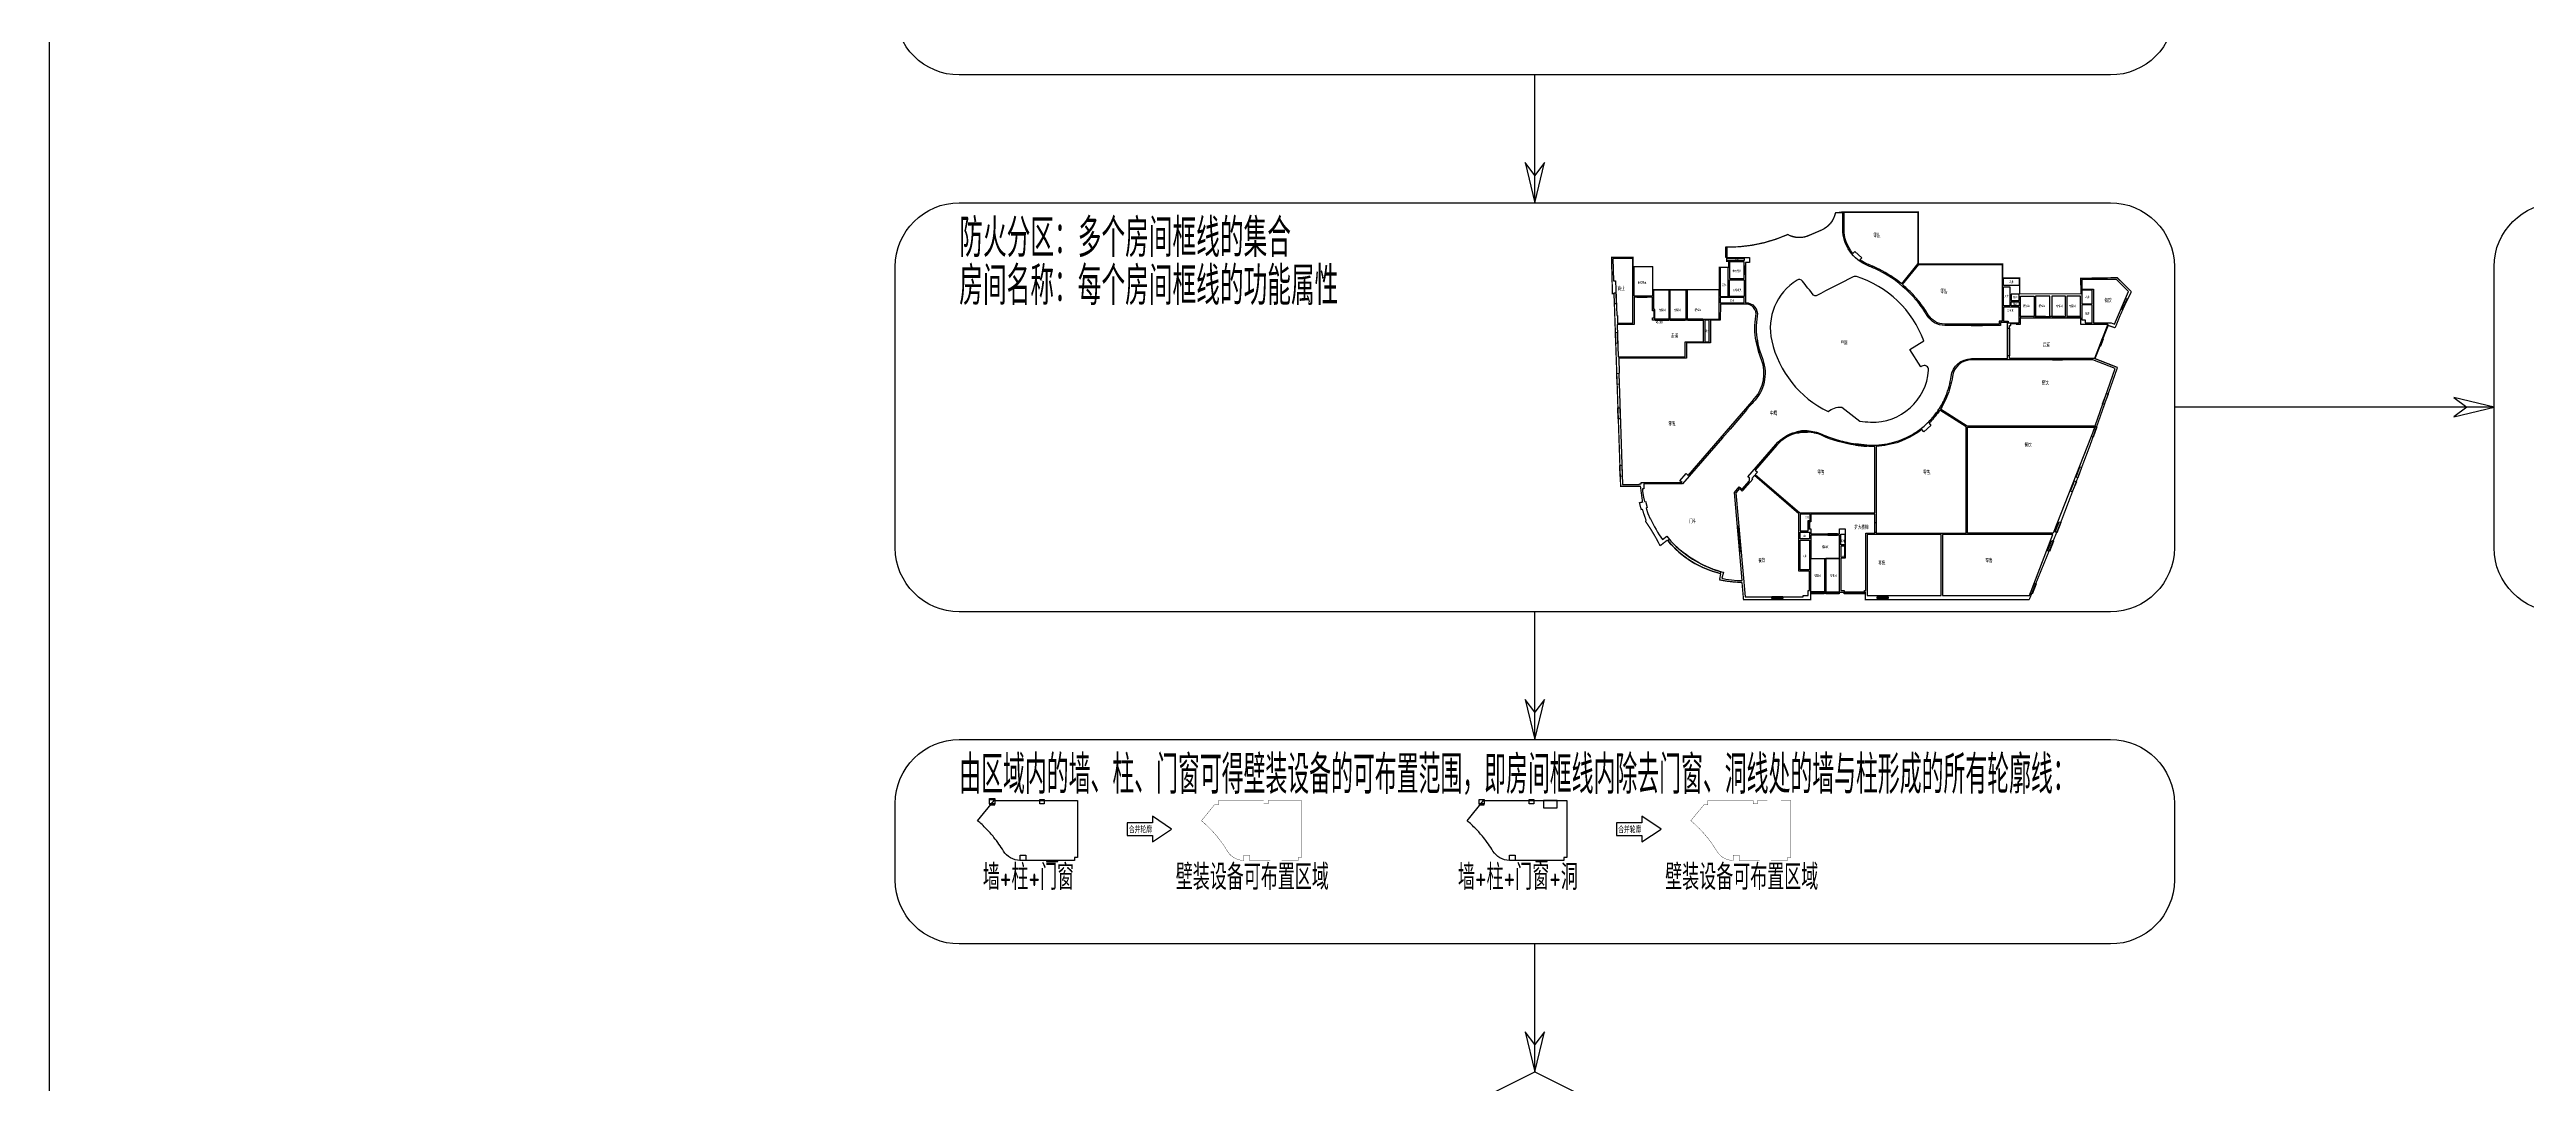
# Model space of a CAD drawing. Header units: millimetres. Extents: x 0 to 4164250, y 0 to 1261500.
# Drawn here: x 1933500 to 2320809, y 684164 to 845987 of the extents above; entities that cross this region are included whole.
import ezdxf
from ezdxf.enums import TextEntityAlignment as Align

# ---------------------------------------------------------------- set-up
doc = ezdxf.new("R2010")
doc.units = ezdxf.units.MM
doc.header["$LTSCALE"] = 1000
doc.linetypes.add('DASH', pattern=[0.35, 0.25, -0.1])
doc.layers.add('AD-AREA-DIVD', color=1, linetype='Continuous', true_color=0xff0000)
for name, color, linetype in [('AD-AREA-OUTL', 31, 'Continuous'), ('AD-NAME-ROOM', 9, 'Continuous'), ('AE-HOLE', 201, 'Continuous'), ('C-SHET-SHET', 144, 'Continuous'), ('E-UNIV-DIAG', 2, 'Continuous'), ('E-UNIV-NOTE', 6, 'Continuous'), ('可布置区域（壁装）', 5, 'Continuous'), ('房间框线', 30, 'Continuous'), ('柱子', 7, 'Continuous'), ('门窗框线', 114, 'Continuous')]:
    doc.layers.add(name, color=color, linetype=linetype)
doc.styles.add('TH-STYLE3', font='tssdeng.shx', dxfattribs={"width": 0.65, "bigfont": 'tssdchn.shx'})

msp = doc.modelspace()

# ---------------------------------------------------------------- linework, layer by layer
at = {"layer": 'AD-AREA-DIVD', "linetype": 'DASH', "ltscale": 2, "const_width": 200}
msp.add_lwpolyline([(2259026.2, 808081.55, 0.027793692), (2256496.54, 802442.75), (2255408.84, 802800.9), (2253344.05, 797607.79), (2256858.26, 796227.83, -0.018497551), (2243059.6, 759904.6), (2217451.37, 759904.61), (2217451.37, 761054.61), (2208901.37, 761054.61), (2208901.37, 759904.61), (2198379.14, 759904.61), (2198145.14, 762583.81, -0.047494855), (2194635.51, 762982.59), (2194815.03, 763960.59, -0.166932705), (2186490.15, 769226.91), (2185342.76, 768319.69, 0.038836248), (2183028.36, 772188.58), (2183168.9, 772248.28, -0.01876645), (2182564.79, 774053.11), (2182381.47, 773998.55), (2182106.65, 775049.62), (2182594.01, 775164.6), (2182264.34, 777618.6), (2179166.4, 777604.61), (2178134.78, 807768.2), (2177884.93, 807759.65), (2177740.19, 813454.6), (2181099.69, 813454.61), (2181099.69, 812004.61), (2184149.69, 812004.61), (2184201.37, 808414.61), (2194601.37, 808414.61), (2194601.37, 811904.61), (2196051.37, 811904.61), (2196051.37, 812804.61), (2195749.69, 812804.61), (2195749.69, 815054.61, 0.108474649), (2205296.06, 817027.5, 0.232535743), (2208570.18, 816863.71), (2210570.18, 817725.76, 0.246120268), (2212741.72, 820404.61), (2213851.37, 820554.61), (2225701.37, 820554.61), (2225701.37, 812404.61), (2238901.37, 812404.61), (2238901.37, 810254.61), (2241551.37, 810254.61), (2241551.37, 807744.61), (2251151.37, 807744.61), (2251099.69, 810174.61), (2256821.14, 810274.61)], format="xyb", close=True, dxfattribs=at)
at = {"layer": 'AD-AREA-OUTL'}
for points in [[(2182799.55, 778004.61), (2182799.56, 777254.66), (2182562.77, 777254.66), (2182608.55, 776817.61), (2182740.29, 775935.84), (2182885.94, 775234.31), (2183079.73, 775280.3), (2183339.97, 774283.65), (2183147.88, 774227.65), (2183429.55, 773354.43), (2183760.77, 772510.56), (2183764.68, 772501.35), (2183856.72, 772540.45, 0.060061963), (2185739.12, 769277.44), (2186403.17, 769808.98), (2187037.1, 769042.88, 0.126743345), (2194374.61, 764374.31), (2194935.23, 764231.66), (2194940.72, 764230.38), (2194948.96, 764265.84), (2195241.18, 764197.97), (2195017.6, 763235.34), (2195621.78, 763112.93), (2196504.13, 762985.21), (2197413.05, 762906.76), (2198170.01, 762883.18), (2196957.94, 776670.78), (2197715.09, 777548.18), (2198169.34, 777156.19), (2199299.69, 778466.08), (2199299.69, 778936.49), (2199078.12, 779127.7), (2203431.92, 784172.97, -0.152021144), (2206559.68, 786121.32, -0.072967074), (2208348.86, 786318.37, -0.095966598), (2210646.44, 785786.88, 0.034470114), (2213218.56, 784848.67, 0.033817269), (2215894.36, 784269.27, 0.022939562), (2217685.41, 784090, 0.026827212), (2219099.03, 784077.26, 0.036888367), (2220886.44, 784289.83, 0.063254514), (2223887.08, 785279.06, 0.055680586), (2226212.16, 786723.97, 0.040683964), (2227704.61, 788110.47, 0.036628578), (2228819.05, 789523.99, 0.014108749), (2229204.97, 790131.13, 0.03662859), (2230011.74, 791740.21, 0.063674577), (2230848.58, 794831.69, -0.373636224), (2234019.95, 797604.61), (2239649.69, 797604.61), (2239649.69, 803254.61), (2238549.69, 803254.61), (2238549.69, 802804.61), (2229846.67, 802804.61, -0.263529203), (2227101.49, 804359.47, 0.034531757), (2225627.19, 806472.69, 0.024331231), (2224431.07, 807817.8, 0.081947128), (2219534.49, 811401.31, 0.024331231), (2217890.64, 812134.61, -0.307417986), (2213899.69, 817926.34), (2213899.69, 820404.61), (2212741.72, 820404.61, -0.246120268), (2210570.18, 817725.76), (2208570.18, 816863.71, -0.232535743), (2205296.06, 817027.5, -0.108464558), (2195749.69, 815054.61), (2195749.69, 813454.61), (2199299.69, 813454.61), (2199299.69, 812654.61), (2198699.69, 812654.61), (2198699.69, 806354.61, -0.471872406), (2200527.13, 804247.59, 0.086633803), (2200548.46, 800375.21, 0.033564408), (2200983.01, 798640.46, 0.008192837), (2201380.02, 797477.33, -0.290445672), (2199880.46, 790771.97, 0.036712269), (2198704.48, 789409.22), (2196275.1, 786594), (2195099.13, 785231.26), (2188862.93, 778004.61)], [(2225649.69, 812491.39), (2223064.96, 809338.8, 0.054873363), (2219616.07, 811584.17, 0.02394224), (2217972.21, 812317.48, -0.026927145), (2217262.66, 812639.09, -0.03976702), (2216587.75, 813061.18), (2216884.16, 813383.9), (2215779.41, 814398.56), (2215490.81, 814084.34, -0.175482196), (2214099.69, 817925.98), (2214099.69, 820504.61), (2225649.69, 820504.61)], [(2213731.81, 790014.11), (2216549.96, 787812.34, 0.02233398), (2218236.46, 787669.03, 0.405015708), (2227328.38, 795798, 0.630813976), (2226257.6, 796406.65, -0.025087001), (2226090.63, 796302.32), (2224394.89, 799016.07), (2226567.21, 800373.49, 0.234123038), (2216034.58, 810455, 0.196520459), (2215544.44, 810413.47, -0.000160731), (2209752.78, 807454.63, -0.358308477), (2209318.4, 807550, -0.000187057), (2207605.85, 809728.64, 0.381789356), (2206753.16, 809879.9, 0.320902462), (2202789.8, 800397.49, 0.227112064), (2211603.98, 789312.84, -0.193706044)], [(2225796.98, 812354.61), (2238849.69, 812354.61), (2238849.69, 803454.61), (2238349.69, 803454.61), (2238349.69, 803004.61), (2229846.49, 803004.61, -0.263559575), (2227273.58, 804462.59, 0.034911741), (2225776.82, 806605.75, 0.023703058), (2224580.7, 807950.85, 0.024950908), (2223217.18, 809212.65)], [(2198699.69, 806154.61), (2194774.99, 806154.61), (2194749.69, 803604.61), (2193199.69, 803604.61), (2193199.69, 800054.61), (2189449.69, 800054.61), (2189449.69, 797704.61), (2178879.2, 797704.61), (2178959.69, 795351.11), (2178860.23, 795347.71), (2179456.31, 777904.61), (2182113.29, 777904.66), (2182113.29, 778004.63), (2182399.69, 778004.63), (2182399.69, 778204.61), (2188771.35, 778204.61), (2188430.66, 778498.61), (2189410.64, 779634.23), (2189751.33, 779340.24), (2199729.04, 790902.63), (2200125.89, 791362.5, 0.275125234), (2201194.6, 797407.12, -0.015821003), (2200791.7, 798582.14, -0.026668966), (2200351.76, 800339, -0.093537814), (2200330.05, 804281.63, 0.472698839)], [(2229191.78, 789729.15), (2233328.74, 787104.61), (2253343.72, 787104.62), (2256481.75, 796053.37), (2253027.85, 797404.61), (2234039.94, 797404.61, 0.375528552), (2231046.03, 794804.34, -0.063674577), (2230195.94, 791663.88, -0.03662859), (2229376.05, 790028.65, -0.014094469)], [(2200209.52, 780132.66), (2200550.21, 779838.66), (2200225.26, 779462.11), (2207186.88, 773454.61), (2218899.69, 773454.61), (2218899.69, 783869.62, -0.021143232), (2217665.47, 783890.8, -0.020165528), (2215874.42, 784070.07, -0.070822888), (2210565.61, 785605.25, 0.097129433), (2208371, 786117.38, 0.072777057), (2206581.82, 785920.32, 0.15346618), (2203583.33, 784042.31)]]:
    msp.add_lwpolyline(points, format="xyb", close=True, dxfattribs=at)
for points in [[(2195749.69, 813354.61), (2198499.15, 813354.61), (2198499.15, 812954.61), (2195749.69, 812954.61)], [(2181099.69, 803154.61), (2181099.69, 813254.61), (2177947.14, 813254.61), (2178066.07, 809777.28), (2178365.9, 809787.53), (2178552.12, 804342.44), (2178652.06, 804345.86), (2178692.8, 803154.61)], [(2184149.69, 807404.61), (2181299.69, 807404.61), (2181299.69, 812004.61), (2184149.69, 812004.61)], [(2195999.69, 811854.61), (2194749.69, 811854.61), (2194749.69, 807354.61), (2195999.69, 807354.61)], [(2196199.69, 810154.61), (2198499.69, 810154.61), (2198499.69, 812754.61), (2196199.69, 812754.61)], [(2196199.69, 809954.61), (2198499.69, 809954.61), (2198499.69, 807354.61), (2196199.69, 807354.61)], [(2239049.69, 810204.61), (2241499.69, 810204.61), (2241499.69, 809054.61), (2239049.69, 809054.61)], [(2251299.69, 809974.61), (2251299.69, 808504.61), (2253099.69, 808504.61), (2253099.69, 803204.61), (2255857.41, 803204.61), (2256371.75, 802995.14), (2258568.35, 808103.14), (2256696.88, 809974.61)], [(2192149.69, 803604.61), (2184149.69, 803604.61), (2184149.69, 804004.61), (2184399.69, 804004.61), (2184399.69, 805104.61), (2184149.69, 805104.61), (2184149.69, 807204.61), (2181299.69, 807204.61), (2181299.69, 802954.61), (2178599.58, 802954.61), (2178772.3, 797904.61), (2189249.69, 797904.61), (2189249.69, 800254.61), (2192149.69, 800254.61)], [(2184349.69, 808394.61), (2186699.69, 808394.61), (2186699.69, 803804.61), (2184499.69, 803804.61), (2184499.69, 805304.61), (2184349.69, 805304.61)], [(2186899.69, 808394.61), (2189349.69, 808394.61), (2189349.69, 803804.61), (2186899.69, 803804.61)], [(2194549.69, 808394.61), (2189549.69, 808394.61), (2189549.69, 803804.61), (2194549.69, 803804.61)], [(2198499.69, 807154.61), (2194749.69, 807154.61), (2194749.69, 806354.61), (2198499.69, 806354.61)], [(2240049.69, 805854.61), (2239049.69, 805854.61), (2239049.69, 808854.61), (2240049.69, 808854.61)], [(2239049.69, 805654.61), (2239049.69, 803454.61), (2239749.69, 803454.61), (2239749.69, 803204.61), (2241499.69, 803204.61), (2241499.69, 805654.61)], [(2241499.69, 807704.61), (2240249.69, 807704.61), (2240249.69, 806704.61), (2241499.69, 806704.61)], [(2240249.69, 806504.61), (2241499.69, 806504.61), (2241499.69, 805854.61), (2240249.69, 805854.61)], [(2241699.69, 807374.61), (2243849.69, 807374.61), (2243849.69, 804214.61), (2241699.69, 804214.61)], [(2244049.69, 804204.61), (2246299.69, 804204.61), (2246299.69, 807374.61), (2244049.69, 807374.61)], [(2246599.69, 804194.61), (2248749.69, 804194.61), (2248749.69, 807364.61), (2246599.69, 807364.61)], [(2248949.69, 804194.61), (2251099.69, 804194.61), (2251099.69, 807364.61), (2248949.69, 807364.61)], [(2252899.71, 808304.62), (2251299.69, 808304.62), (2251299.69, 806204.61), (2252899.71, 806204.61)], [(2252899.69, 803204.61), (2252899.47, 806004.19), (2251299.69, 806004.61), (2251299.69, 803704.63), (2251799.71, 803704.61), (2251799.71, 803204.61)], [(2192999.69, 803604.61), (2192349.69, 803604.61), (2192349.69, 800254.61), (2192999.69, 800254.61)], [(2253267.19, 797604.61), (2239949.69, 797604.61), (2239949.69, 802804.61), (2240199.69, 802804.61), (2240199.69, 803104.61), (2240999.69, 803104.61), (2240999.68, 803004.61), (2241699.68, 803004.61), (2241699.69, 804004.61), (2251099.69, 804004.61), (2251099.69, 803004.61), (2255328.34, 803004.61)], [(2233399.69, 786904.61), (2253316.86, 786904.61), (2246804.7, 770304.61), (2233399.69, 770304.61)], [(2198642.6, 760354.61), (2207699.69, 760354.61), (2207699.69, 760554.61), (2208499.69, 760554.61), (2208499.69, 761304.61), (2208699.69, 761304.61), (2208699.69, 764354.61), (2207049.69, 764354.61), (2207049.69, 773308.82), (2200094.6, 779310.69), (2199700.89, 778854.46), (2199814.45, 778756.46), (2198190.09, 776874.11), (2197735.84, 777266.1), (2197164.57, 776604.1)], [(2207249.69, 770654.61), (2208499.69, 770654.61), (2208499.69, 772254.61), (2208799.69, 772254.61), (2208799.69, 773254.61), (2207249.69, 773254.61)], [(2218899.69, 770304.61), (2218899.69, 773254.61), (2208899.69, 773254.61), (2208899.69, 772054.61), (2208699.69, 772054.61), (2208699.7, 770954.63), (2208899.67, 770954.63), (2208899.69, 770204.61), (2213399.68, 770204.61), (2213399.69, 770954.61), (2214299.69, 770954.61), (2214299.69, 766354.61), (2213599.69, 766354.61), (2213599.69, 761304.61), (2214099.72, 761304.61), (2214099.72, 761104.61), (2217299.72, 761104.52), (2217299.72, 761304.61), (2217499.69, 761304.61), (2217499.69, 770304.61)], [(2207249.69, 770454.61), (2208699.69, 770454.61), (2208699.69, 769404.61), (2207249.69, 769404.61)], [(2207249.69, 769204.61), (2208699.69, 769204.61), (2208699.69, 764554.61), (2207249.69, 764554.61)], [(2208899.69, 766334.61), (2213399.69, 766334.61), (2213399.69, 770004.61), (2208899.69, 770004.61)], [(2214199.69, 768454.61), (2213599.69, 768454.61), (2213599.69, 770154.63), (2214199.69, 770154.63)], [(2214199.69, 768254.61), (2213599.69, 768254.61), (2213599.69, 766554.61), (2214199.69, 766554.61)], [(2229299.69, 770104.61), (2217699.69, 770104.61), (2217699.69, 760554.61), (2229299.69, 760554.61)], [(2246725.54, 770104.61), (2229499.69, 770104.61), (2229499.69, 760554.61), (2243094.37, 760554.61)], [(2208899.69, 766334.61), (2211049.69, 766334.61), (2211049.69, 761104.61), (2208899.69, 761104.61)], [(2211249.17, 761104.61), (2213399.69, 761104.61), (2213399.69, 766334.61), (2211249.17, 766334.61)]]:
    msp.add_lwpolyline(points, close=True, dxfattribs=at)
msp.add_lwpolyline([(2219099.69, 783877.08), (2219099.69, 770304.61), (2233199.69, 770304.61), (2233199.69, 786949.63), (2229083.92, 789560.73, -0.003830145), (2228976.52, 789399.84, -0.03568477), (2227862.08, 787986.32, -0.013480636), (2227390.18, 787495.7), (2227693.11, 787149.23), (2226563.87, 786161.91), (2226260.96, 786508.35, -0.11787199), (2220910.12, 784090.71, -0.035684688), (2219122.71, 783878.14, -0.000456264), (2219099.69, 783877.08, 1.218045454)], format="xyb", dxfattribs=at)
at = {"layer": 'AE-HOLE'}
msp.add_lwpolyline([(2169252.39, 728433.58), (2167102.39, 728433.58), (2167102.39, 727283.56), (2169252.39, 727283.56)], close=True, dxfattribs=at)
at = {"layer": 'C-SHET-SHET'}
msp.add_lwpolyline([(1933500, 1261500), (2528000, 1261500), (2528000, 0), (1933500, 0)], close=True, dxfattribs=at)
at = {"layer": 'E-UNIV-DIAG', "color": 3}
for points in [[(2255750, 842000), (2075750, 842000, -0.414213562), (2065750, 852000), (2065750, 864000, -0.414213562), (2075750, 874000), (2255750, 874000, -0.414213562), (2265750, 864000), (2265750, 852000, -0.414213562)], [(2255750, 758000), (2075750, 758000, -0.414213562), (2065750, 768000), (2065750, 812000, -0.414213562), (2075750, 822000), (2255750, 822000, -0.414213562), (2265750, 812000), (2265750, 768000, -0.414213562)], [(2505750, 758000), (2325750, 758000, -0.414213562), (2315750, 768000), (2315750, 812000, -0.414213562), (2325750, 822000), (2505750, 822000, -0.414213562), (2515750, 812000), (2515750, 768000, -0.414213562)]]:
    msp.add_lwpolyline(points, format="xyb", close=True, dxfattribs=at)
at = {"layer": 'E-UNIV-DIAG'}
for points in [[(2165750, 822000), (2165750, 842000)], [(2165750, 822000), (2167250, 828276.24), (2165750, 826276.24), (2164250, 828276.24), (2165750, 822000)], [(2315750, 790000), (2309473.76, 791500), (2311473.76, 790000), (2309473.76, 788500), (2315750, 790000)], [(2315750, 790000), (2265750, 790000)], [(2165750, 738000), (2165750, 758000)], [(2165750, 738000), (2167250, 744276.24), (2165750, 742276.24), (2164250, 744276.24), (2165750, 738000)], [(2165750, 686000), (2165750, 706000)], [(2165750, 686000), (2167250, 692276.24), (2165750, 690276.24), (2164250, 692276.24), (2165750, 686000)]]:
    msp.add_lwpolyline(points, dxfattribs=at)
msp.add_lwpolyline([(2255750, 706000), (2075750, 706000, -0.414213562), (2065750, 716000), (2065750, 728000, -0.414213562), (2075750, 738000), (2255750, 738000, -0.414213562), (2265750, 728000), (2265750, 716000, -0.414213562)], format="xyb", close=True, dxfattribs=at)
msp.add_lwpolyline([(2165750, 686000), (2185750, 676000), (2165750, 666000), (2145750, 676000)], close=True, dxfattribs=at)
at = {"layer": 'E-UNIV-NOTE'}
for points in [[(2108962.76, 723983.58), (2105962.76, 725983.58), (2105962.76, 724983.58), (2101994.12, 724983.58), (2101994.12, 722983.58), (2105962.76, 722983.58), (2105962.76, 721983.58), (2108962.76, 723983.58)], [(2185489.75, 723983.58), (2182489.75, 725983.58), (2182489.75, 724983.58), (2178521.11, 724983.58), (2178521.11, 722983.58), (2182489.75, 722983.58), (2182489.75, 721983.58), (2185489.75, 723983.58)]]:
    msp.add_lwpolyline(points, dxfattribs=at)
at = {"layer": '可布置区域（壁装）', "const_width": 50}
for points in [[(2124370.27, 719083.58), (2121150.4, 719083.58), (2121150.4, 719883.58), (2120250.4, 719883.58), (2120250.4, 719083.58), (2120247.2, 719083.58, -0.263559575), (2117674.29, 720541.56, 0.034911741), (2116177.52, 722684.72, 0.023703058), (2114981.41, 724029.82, 0.024950908), (2113617.88, 725291.62), (2115663.98, 727783.58), (2116300.41, 727783.58), (2116300.41, 728433.58), (2123350.4, 728433.58), (2123350.4, 727933.6), (2124050.4, 727933.6), (2124050.4, 728433.58), (2129250.4, 728433.58), (2129250.4, 719533.58), (2128750.4, 719533.58), (2128750.4, 719083.58), (2126170.27, 719083.58)], [(2200897.27, 719083.58), (2197677.39, 719083.58), (2197677.39, 719883.58), (2196777.39, 719883.58), (2196777.39, 719083.58), (2196774.19, 719083.58, -0.263559575), (2194201.28, 720541.56, 0.034911741), (2192704.52, 722684.72, 0.023703058), (2191508.4, 724029.82, 0.024950908), (2190144.88, 725291.62), (2192190.97, 727783.58), (2192827.4, 727783.58), (2192827.4, 728433.58), (2199877.39, 728433.58), (2199877.39, 727933.6), (2200577.39, 727933.6), (2200577.39, 728433.58), (2202102.39, 728433.58)]]:
    msp.add_lwpolyline(points, format="xyb", dxfattribs=at)
msp.add_lwpolyline([(2204252.39, 728433.58), (2205777.39, 728433.58), (2205777.39, 719533.58), (2205277.39, 719533.58), (2205277.39, 719083.58), (2202697.27, 719083.58)], dxfattribs=at)
at = {"layer": '房间框线'}
for points in [[(2081197.68, 728433.58), (2094250.4, 728433.58), (2094250.4, 719533.58), (2093750.4, 719533.58), (2093750.4, 719083.58), (2085247.2, 719083.58, -0.263559575), (2082674.29, 720541.56, 0.034911741), (2081177.52, 722684.72, 0.023703058), (2079981.41, 724029.82, 0.024950908), (2078617.88, 725291.62)], [(2157724.67, 728433.58), (2170777.39, 728433.58), (2170777.39, 719533.58), (2170277.39, 719533.58), (2170277.39, 719083.58), (2161774.19, 719083.58, -0.263559575), (2159201.28, 720541.56, 0.034911741), (2157704.52, 722684.72, 0.023703058), (2156508.4, 724029.82, 0.024950908), (2155144.88, 725291.62)]]:
    msp.add_lwpolyline(points, format="xyb", close=True, dxfattribs=at)
at = {"layer": '柱子'}
for points in [[(2081300.41, 728633.58), (2080500.41, 728633.58), (2080500.41, 728783.58), (2081300.41, 728783.58), (2081300.41, 728633.58)], [(2080500.41, 728633.58), (2081300.41, 728633.58), (2081300.41, 727933.58), (2080500.41, 727933.58)], [(2088350.4, 728633.6), (2089050.4, 728633.6), (2089050.4, 727933.6), (2088350.4, 727933.6)], [(2157027.4, 728633.58), (2157827.4, 728633.58), (2157827.4, 727933.58), (2157027.4, 727933.58)], [(2164877.39, 728633.6), (2165577.39, 728633.6), (2165577.39, 727933.6), (2164877.39, 727933.6)], [(2081300.41, 727933.58), (2080500.41, 727933.58), (2080500.41, 727783.58), (2081300.41, 727783.58), (2081300.41, 727933.58)], [(2157827.4, 727933.58), (2157027.4, 727933.58), (2157027.4, 727783.58), (2157827.4, 727783.58), (2157827.4, 727933.58)], [(2085250.4, 719883.58), (2086150.4, 719883.58), (2086150.4, 719083.58), (2085250.4, 719083.58)], [(2161777.39, 719883.58), (2162677.39, 719883.58), (2162677.39, 719083.58), (2161777.39, 719083.58)]]:
    msp.add_lwpolyline(points, close=True, dxfattribs=at)
at = {"layer": '门窗框线'}
for points in [[(2195749.69, 815054.61), (2195549.69, 815054.61), (2195549.69, 813504.61), (2195749.69, 813504.61)], [(2183319.69, 807404.61), (2181679.69, 807404.61), (2181679.69, 807204.61), (2183319.69, 807204.61)], [(2198699.69, 809274.61), (2198499.69, 809274.61), (2198499.69, 808034.61), (2198699.69, 808034.61)], [(2257412.31, 805424.61), (2257662.68, 805317.32), (2258348.93, 806893.72), (2258099.82, 807003.87)], [(2186699.69, 803804.61), (2184549.69, 803804.61), (2184549.69, 803604.61), (2186699.69, 803604.61)], [(2191999.69, 803804.61), (2189649.69, 803804.61), (2189649.69, 803604.61), (2191999.69, 803604.61)], [(2235769.57, 803004.61), (2233969.57, 803004.61), (2233969.57, 802804.61), (2235769.57, 802804.61)], [(2239649.69, 802354.61), (2239949.69, 802354.61), (2239949.69, 798054.61), (2239649.69, 798054.61)], [(2240199.69, 803204.61), (2240999.68, 803204.61), (2240999.68, 803104.61), (2240199.69, 803104.61)], [(2243849.69, 804214.61), (2241699.69, 804214.61), (2241699.69, 804004.61), (2243849.69, 804004.61)], [(2245599.69, 804204.61), (2244049.69, 804204.61), (2244049.69, 804014.61), (2245599.69, 804014.61)], [(2248449.69, 804194.61), (2246299.69, 804194.61), (2246299.69, 804004.61), (2248449.69, 804004.61)], [(2251099.69, 804194.61), (2248949.69, 804194.61), (2248949.69, 804004.61), (2251099.69, 804004.61)], [(2254235.33, 799587.12), (2254664.03, 800707.94), (2254477.23, 800779.39), (2254048.53, 799658.57)], [(2248249.69, 797604.61), (2246699.69, 797604.61), (2246699.69, 797404.61), (2248249.69, 797404.61)], [(2255388.31, 792031.17), (2254801.65, 790423.46), (2254530.61, 790524.96), (2255130.59, 792127.12)], [(2253642.13, 786945.76), (2253055.47, 785338.06), (2252784.43, 785439.56), (2253384.41, 787041.71)], [(2251241.73, 780558.29), (2250655.07, 778950.59), (2250384.03, 779052.09), (2250984.01, 780654.25)], [(2250435.43, 778346.91), (2249792.48, 776751.29), (2249503.14, 776870.59), (2250155.09, 778461.99)], [(2197650.1, 771336.25), (2197428.61, 771316.78), (2197586.24, 769523.7), (2197813.09, 769544.33)], [(2208699.69, 772054.61), (2208499.69, 772054.61), (2208499.69, 770954.61), (2208699.69, 770954.61)], [(2215949.69, 773454.61), (2217499.69, 773454.61), (2217499.69, 773254.61), (2215949.69, 773254.61)], [(2218899.69, 771954.61), (2219099.69, 771954.61), (2219099.69, 770404.61), (2218899.69, 770404.61)], [(2197834, 769244.32), (2197612.51, 769224.85), (2197770.14, 767431.77), (2197996.99, 767452.4)], [(2213099.69, 770204.61), (2211549.69, 770204.61), (2211549.69, 770004.61), (2213099.69, 770004.61)], [(2208949.69, 761104.61), (2210999.17, 761104.61), (2210999.17, 760804.61), (2208949.69, 760804.61)], [(2211249.17, 761104.61), (2213349.17, 761104.61), (2213349.17, 760804.61), (2211249.17, 760804.61)], [(2214099.72, 761104.61), (2217299.71, 761104.58), (2217299.71, 760804.58), (2214099.72, 760804.61)], [(2219289.41, 760354.61), (2221009.4, 760354.61), (2221009.4, 760080.23), (2219289.41, 760080.23)], [(2091170.27, 719083.58), (2089370.27, 719083.58), (2089370.27, 718883.58), (2091170.27, 718883.58)], [(2167697.27, 719083.58), (2165897.27, 719083.58), (2165897.27, 718883.58), (2167697.27, 718883.58)]]:
    msp.add_lwpolyline(points, close=True, dxfattribs=at)
at = {"layer": '门窗框线', "elevation": 0}
for points in [[(2198699.69, 812074.61), (2198499.69, 812074.61), (2198499.69, 810834.61), (2198699.69, 810834.61)], [(2189249.69, 803804.59), (2186899.69, 803804.59), (2186899.69, 803604.61), (2189249.69, 803604.61)], [(2248024.09, 771960.55), (2247381.14, 770364.93), (2247091.81, 770484.23), (2247743.76, 772075.63)], [(2246857.86, 769016.09), (2246214.91, 767420.47), (2245925.57, 767539.77), (2246577.53, 769131.18)], [(2202817.05, 760355.12), (2204537.04, 760355.12), (2204537.04, 760080.07), (2202817.05, 760080.07)], [(2244148.42, 762346.11), (2243505.47, 760750.48), (2243216.13, 760869.78), (2243868.09, 762461.19)]]:
    msp.add_lwpolyline(points, close=True, dxfattribs=at)
at = {"layer": '门窗框线'}
for points in [[(2219616.07, 811584.17), (2219534.49, 811401.31, 0.024331233), (2217890.64, 812134.61), (2217972.21, 812317.48), (2218812.34, 811969.03)], [(2200548.46, 800375.21), (2200351.76, 800339, 0.026668967), (2200791.7, 798582.14), (2200983.01, 798640.46, -0.033564407)], [(2199729.04, 790902.63), (2199880.46, 790771.97, 0.036712262), (2198704.48, 789409.22), (2198553.07, 789539.88)], [(2229204.97, 790131.13), (2229384.21, 790041.26, 0.035393985), (2230190.99, 791650.33), (2230011.74, 791740.21, -0.036627441)], [(2227704.61, 788110.47), (2227862.08, 787986.32, 0.035684762), (2228976.52, 789399.84), (2228819.05, 789523.99, -0.036628976)], [(2215894.36, 784269.27), (2215874.42, 784070.07, 0.020165526), (2217665.47, 783890.8), (2217685.41, 784090, -0.022939564)]]:
    msp.add_lwpolyline(points, format="xyb", close=True, dxfattribs=at)
at = {"layer": '门窗框线', "elevation": 0}
for points in [[(2178430.46, 807900.36), (2178489.72, 806181.38), (2178189.42, 806171.11), (2178131.11, 807890.12), (2178430.46, 807900.36)], [(2178641.21, 801723.58), (2178700.48, 800004.6), (2178400.18, 799994.33), (2178341.86, 801713.34), (2178641.21, 801723.58)], [(2178860.64, 795307.7), (2178919.9, 793588.73), (2178619.61, 793578.45), (2178561.29, 795297.47), (2178860.64, 795307.7)], [(2179045.21, 789910.86), (2179104.48, 788191.88), (2178804.18, 788181.61), (2178745.87, 789900.62), (2179045.21, 789910.86)]]:
    msp.add_lwpolyline(points, dxfattribs=at)
at = {"layer": '门窗框线'}
for points in [[(2196123.69, 786724.67), (2196275.1, 786594), (2195099.13, 785231.26), (2194947.71, 785361.92), (2196123.69, 786724.67)], [(2179353.31, 780916.13), (2179412.58, 779197.16), (2179112.28, 779186.89), (2179053.97, 780905.9), (2179353.31, 780916.13)], [(2198169.34, 777156.19), (2198320.75, 777025.53), (2199300.73, 778161.15), (2199149.32, 778291.81), (2198169.34, 777156.19)]]:
    msp.add_lwpolyline(points, dxfattribs=at)
msp.add_lwpolyline([(2206559.68, 786121.32), (2206581.82, 785920.32, -0.072777135), (2208371, 786117.38), (2208348.86, 786318.37, 0.072967067), (2206559.68, 786121.32)], format="xyb", dxfattribs=at)
at = {"layer": '门窗框线', "elevation": 0}
msp.add_lwpolyline([(2186771.32, 769359.34), (2186528.96, 769116.97, 0.163063006), (2194791.98, 763991.8), (2194856.11, 764259.22, -0.145177687)], format="xyb", close=True, dxfattribs=at)

# ---------------------------------------------------------------- texts
at = {"layer": 'AD-NAME-ROOM', "style": 'TH-STYLE3', "width": 0.7}
for s, p in [('零售.', (2218691.21, 816569.43)), ('商业.', (2178682.32, 808260.08)), ('零售.', (2229193.13, 807807.12)), ('餐饮', (2254834.81, 806390.82)), ('走道', (2187062.31, 800837.89)), ('走道', (2245199.41, 799443.84)), ('餐饮', (2245019.08, 793492.57)), ('零售.', (2186639.16, 787086.5)), ('餐饮', (2242325.61, 783774.69)), ('零售', (2209943.28, 779496.24)), ('零售.', (2226458.33, 779496.24)), ('门斗', (2189869.5, 771849.22)), ('扩大楼梯', (2215737.56, 770902.74)), ('餐饮', (2200692.79, 765697.67)), ('零售.', (2219451.59, 765297.95)), ('零售.', (2236231.24, 765697.67))]:
    msp.add_text(s, height=600, rotation=0.0030599, dxfattribs=at).set_placement(p)
at = {"layer": 'AD-NAME-ROOM', "linetype": 'ByBlock', "style": 'TH-STYLE3'}
for s, height, rotation, width, p in [('风井', 350, 0.0030599, 0.7, (2197347.19, 813156.34)), ('电梯井道', 375, 0.0030599, 0.7, (2182523.25, 809501.49)), ('电梯井道', 375, 0.0030599, 0.7, (2197321.06, 811322.64)), ('风井', 375, 0.0030599, 0.7, (2240272, 809627.47)), ('风井', 375, 0.0030599, 0.7, (2195348.47, 809156.9)), ('风井', 375, 0.0030599, 0.7, (2196585.37, 806714.96)), ('电梯井道', 375, 0.0030599, 0.7, (2197354.81, 808354.84)), ('风井', 375, 0.0030599, 0.7, (2239547, 807352.47)), ('风井', 375, 0.0030599, 0.7, (2240872, 807202.47)), ('风井', 375, 0.0030599, 0.7, (2240872, 806177.47)), ('楼梯间', 375, 0.0030599, 0.7, (2242651.95, 805854.3)), ('楼梯间', 375, 0.0030599, 0.7, (2245046.96, 805854.3)), ('楼梯间', 375, 0.0030599, 0.7, (2247749.5, 805854.3)), ('楼梯间', 375, 0.0030599, 0.7, (2249762.43, 805854.3)), ('风井', 375, 0.0030599, 0.7, (2252146.86, 807265.48)), ('固定窗井', 375, 0.0030599, 0.7, (2185275.18, 803335.77)), ('楼梯间', 375, 0.0030599, 0.7, (2185656.27, 805235.14)), ('楼梯间', 375, 0.0030599, 0.7, (2188005.62, 805235.14)), ('楼梯间', 375, 0.0030599, 0.7, (2191261.22, 805235.14)), ('风井', 375, 0.0030599, 0.7, (2192672, 801927.47)), ('弱电间', 375, 0.0030599, 0.7, (2240107.75, 805157.71)), ('风井', 375, 0.0030599, 0.7, (2252133.51, 804657.01)), ('水井', 350, 359.9971586, 0.6, (2208302.42, 772768.64)), ('风井', 350, 359.9971586, 0.6, (2207911.77, 769865.77)), ('风井', 350, 359.9971586, 0.6, (2207945.96, 766745.05)), ('楼梯间', 375, 0.0030599, 0.7, (2211183.31, 768153.57)), ('风井', 350, 359.9971586, 0.6, (2213932.95, 769052.39)), ('风井', 350, 359.9971586, 0.6, (2213952.05, 766745.05)), ('楼梯间', 375, 0.0030599, 0.7, (2209943.59, 763649.13)), ('楼梯间', 375, 0.0030599, 0.7, (2212410.9, 763649.13))]:
    msp.add_text(s, height=height, rotation=rotation, dxfattribs=dict(at, width=width)).set_placement(p, align=Align.MIDDLE)
at = {"layer": 'AD-NAME-ROOM', "style": 'TH-STYLE3', "width": 0.7}
for p in [(2214110.52, 800161.1), (2203082.07, 789132.65)]:
    msp.add_text('中庭', height=600, rotation=0.0030599, dxfattribs=at).set_placement(p, align=Align.MIDDLE)
at = {"layer": 'E-UNIV-NOTE', "style": 'TH-STYLE3'}
for s, width, p in [('防火分区：多个房间框线的集合', 0.65, (2075750, 816500)), ('房间名称：每个房间框线的功能属性', 0.65, (2075750, 809000)), ('由区域内的墙、柱、门窗可得壁装设备的可布置范围，即房间框线内除去门窗、洞线处的墙与柱形成的所有轮廓线：', 0.6, (2075750, 732500))]:
    msp.add_text(s, height=6000, dxfattribs=dict(at, width=width)).set_placement(p, align=Align.MIDDLE_LEFT)
at = {"layer": 'E-UNIV-NOTE', "style": 'TH-STYLE3', "width": 0.7}
for s, height, p in [('合并轮廓', 1000, (2104072.57, 723983.58)), ('合并轮廓', 1000, (2180599.57, 723983.58)), ('墙+柱+门窗', 4000, (2086572.57, 716677.81)), ('壁装设备可布置区域', 4000, (2121572.57, 716677.81)), ('墙+柱+门窗+洞', 4000, (2163099.57, 716677.81)), ('壁装设备可布置区域', 4000, (2198099.57, 716677.81))]:
    msp.add_text(s, height=height, dxfattribs=at).set_placement(p, align=Align.MIDDLE)

doc.saveas('drawing.dxf')
